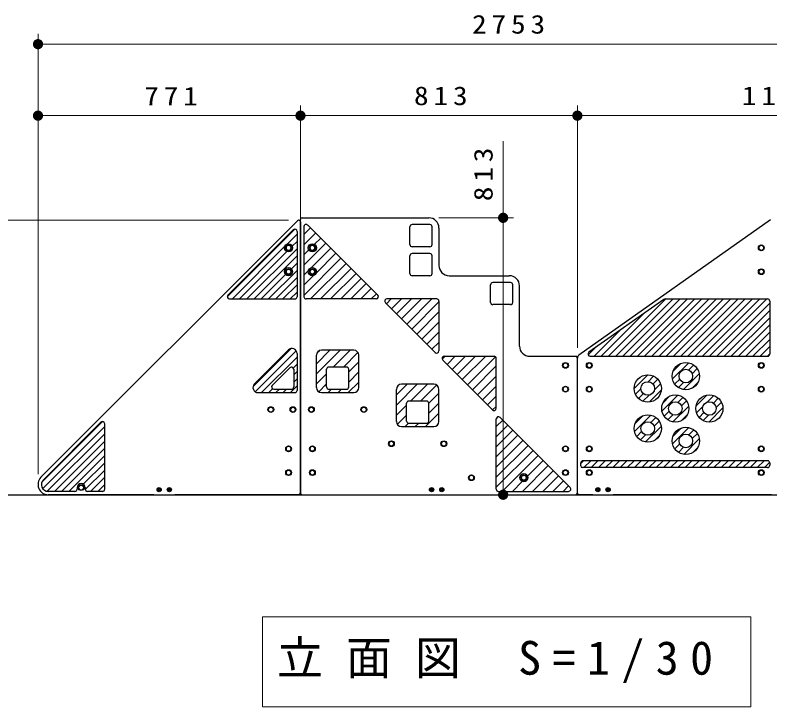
# Model space of a CAD drawing. Units: millimetres on the paper, scale 1:30. Extents: x -385 to 0, y -12 to 267.
# Drawn here: x -297.4 to -223.6, y 65.7 to 133.5 of the extents above; entities that cross this region are included whole.
import ezdxf

# ---------------------------------------------------------------- set-up
doc = ezdxf.new("R2010")
doc.units = ezdxf.units.MM
doc.linetypes.add('USER1', pattern=[4.5, 2.5, -2])
doc.layers.add('1_30', color=2, linetype='Continuous', lineweight=25)
doc.styles.add('ＭＳ ゴシック', font='')
doc.styles.get('ＭＳ ゴシック').set_extended_font_data('MS Gothic')

# ---------------------------------------------------------------- blocks, each defined once
blk = doc.blocks.new('filled_dot')
at = {"color": 0, "linetype": 'Continuous', "lineweight": -2, "const_width": 1.25}
blk.add_lwpolyline([(-0.625, 0, 1), (0.625, 0, 1)], format="xyb", close=True, dxfattribs=at)

msp = doc.modelspace()

# ---------------------------------------------------------------- linework, layer by layer
at = {"layer": '1_30', "color": 7, "lineweight": 13}
for p, q in [((-295.194, 124.609), (-295.194, 131.609)), ((-295.194, 130.609), (-203.43, 130.609)), ((-295.194, 88.503), (-295.194, 124.609)), ((-269.503, 113.401), (-269.503, 124.609)), ((-269.503, 114.442), (-269.503, 124.609)), ((-242.397, 100.889), (-242.397, 124.609)), ((-295.194, 123.609), (-269.503, 123.609)), ((-269.503, 123.609), (-242.397, 123.609)), ((-242.397, 123.609), (-203.43, 123.609)), ((-249.665, 121.096), (-249.665, 86.503)), ((-270.669, 113.373), (-313.194, 113.373)), ((-255.95, 113.609), (-248.665, 113.609)), ((-256.203, 86.503), (-248.665, 86.503)), ((-273.212, 74.538), (-273.212, 65.738)), ((-225.412, 74.538), (-273.212, 74.538)), ((-225.412, 65.738), (-225.412, 74.538)), ((-273.212, 65.738), (-225.412, 65.738))]:
    msp.add_line(p, q, dxfattribs=at)
at = {"layer": '1_30', "color": 4}
for p, q in [((-269.787, 113.324), (-294.901, 88.21)), ((-269.503, 113.206), (-269.503, 86.669)), ((-223.493, 113.423), (-242.256, 100.155)), ((-270.206, 112.434), (-276.6, 106.039)), ((-269.836, 112.281), (-269.836, 105.886)), ((-276.447, 105.669), (-270.053, 105.669)), ((-233.812, 105.669), (-223.78, 105.669)), ((-233.937, 105.63), (-241.263, 100.449)), ((-223.564, 105.453), (-223.564, 100.272)), ((-274.006, 97.356), (-270.69, 100.673)), ((-269.836, 100.319), (-269.836, 96.719)), ((-242.397, 86.669), (-242.397, 99.883)), ((-241.138, 100.056), (-223.78, 100.056)), ((-272.271, 97.206), (-270.539, 98.938)), ((-270.169, 98.784), (-270.169, 97.053)), ((-272.118, 96.836), (-270.386, 96.836)), ((-273.653, 96.503), (-270.053, 96.503)), ((-289.039, 93.601), (-294.666, 87.974)), ((-288.669, 87.053), (-288.669, 93.447)), ((-242.064, 89.336), (-242.064, 89.619)), ((-223.78, 89.836), (-241.847, 89.836)), ((-223.564, 89.619), (-223.564, 89.386)), ((-223.78, 89.169), (-241.897, 89.169)), ((-291.368, 87.198), (-291.368, 87.053)), ((-290.568, 87.198), (-290.568, 87.053)), ((-291.585, 86.836), (-294.194, 86.836)), ((-283.869, 86.503), (-294.194, 86.503)), ((-288.886, 86.836), (-290.351, 86.836)), ((-269.669, 86.503), (-281.803, 86.503)), ((-240.897, 86.503), (-242.23, 86.503)), ((-223.397, 86.503), (-238.897, 86.503))]:
    msp.add_line(p, q, dxfattribs=at)
at = {"layer": '1_30', "color": 1}
for p, q in [((-269.503, 86.669), (-269.503, 113.442)), ((-269.336, 113.609), (-256.95, 113.609)), ((-269.169, 112.752), (-269.169, 105.886)), ((-268.799, 112.905), (-261.933, 106.039)), ((-258.783, 110.992), (-258.783, 112.725)), ((-256.833, 112.942), (-258.566, 112.942)), ((-256.616, 110.992), (-256.616, 112.725)), ((-255.95, 112.609), (-255.95, 108.942)), ((-256.833, 110.775), (-258.566, 110.775)), ((-256.833, 110.109), (-258.566, 110.109)), ((-258.783, 108.159), (-258.783, 109.892)), ((-256.616, 108.159), (-256.616, 109.892)), ((-256.833, 107.942), (-258.566, 107.942)), ((-254.95, 107.942), (-249.064, 107.942)), ((-248.947, 107.275), (-250.68, 107.275)), ((-250.897, 105.325), (-250.897, 107.059)), ((-248.73, 105.325), (-248.73, 107.059)), ((-248.064, 101.056), (-248.064, 106.942)), ((-262.087, 105.669), (-268.953, 105.669)), ((-256.166, 105.669), (-261.04, 105.669)), ((-261.194, 105.3), (-256.32, 100.426)), ((-255.95, 105.453), (-255.95, 100.579)), ((-248.947, 105.109), (-250.68, 105.109)), ((-264.294, 100.653), (-267.444, 100.653)), ((-267.944, 97.003), (-267.944, 100.153)), ((-263.794, 97.003), (-263.794, 100.153)), ((-255.427, 100.056), (-250.553, 100.056)), ((-250.336, 94.965), (-250.336, 99.839)), ((-247.064, 100.056), (-242.564, 100.056)), ((-242.397, 86.669), (-242.397, 99.889)), ((-242.397, 86.669), (-242.397, 99.889)), ((-265.003, 99.003), (-266.736, 99.003)), ((-255.58, 99.686), (-250.706, 94.812)), ((-266.953, 97.053), (-266.953, 98.786)), ((-264.786, 97.053), (-264.786, 98.786)), ((-266.736, 96.836), (-265.003, 96.836)), ((-260.111, 93.669), (-260.111, 96.819)), ((-256.461, 97.319), (-259.611, 97.319)), ((-255.961, 93.669), (-255.961, 96.819)), ((-267.444, 96.503), (-264.294, 96.503)), ((-259.119, 93.719), (-259.119, 95.453)), ((-257.169, 95.669), (-258.903, 95.669)), ((-256.953, 93.719), (-256.953, 95.453)), ((-250.336, 87.053), (-250.336, 93.919)), ((-249.966, 94.072), (-243.1, 87.206)), ((-259.611, 93.169), (-256.461, 93.169)), ((-258.903, 93.503), (-257.169, 93.503)), ((-269.336, 86.503), (-257.203, 86.503)), ((-250.119, 86.836), (-243.253, 86.836))]:
    msp.add_line(p, q, dxfattribs=at)
at = {"layer": '1_30', "lineweight": 13}
for p, q in [((-276.664, 105.881), (-270.047, 112.497)), ((-269.169, 111.961), (-268.512, 112.618)), ((-270.785, 111.052), (-269.836, 112.002)), ((-269.169, 110.971), (-268.017, 112.123)), ((-268.135, 111.015), (-267.522, 111.628)), ((-270.302, 110.828), (-269.836, 111.295)), ((-269.169, 108.991), (-267.027, 111.133)), ((-276.168, 105.669), (-271.052, 110.786)), ((-275.461, 105.669), (-270.828, 110.302)), ((-274.754, 105.669), (-269.836, 110.587)), ((-269.169, 109.981), (-268.682, 110.469)), ((-268.452, 108.719), (-266.532, 110.638)), ((-267.95, 108.231), (-266.037, 110.143)), ((-274.047, 105.669), (-269.836, 109.88)), ((-269.169, 106.022), (-265.542, 109.648)), ((-270.388, 108.621), (-269.836, 109.173)), ((-268.531, 105.669), (-265.047, 109.153)), ((-267.541, 105.669), (-264.553, 108.658)), ((-273.34, 105.669), (-270.954, 108.055)), ((-272.633, 105.669), (-269.836, 108.466)), ((-269.169, 108.001), (-268.719, 108.452)), ((-269.169, 107.012), (-268.23, 107.95)), ((-266.552, 105.669), (-264.058, 108.163)), ((-271.926, 105.669), (-269.836, 107.759)), ((-265.562, 105.669), (-263.563, 107.669)), ((-264.572, 105.669), (-263.068, 107.174)), ((-271.218, 105.669), (-269.836, 107.052)), ((-263.582, 105.669), (-262.573, 106.679)), ((-270.511, 105.669), (-269.836, 106.345)), ((-262.592, 105.669), (-262.078, 106.184)), ((-261.088, 105.194), (-260.612, 105.669)), ((-260.593, 104.699), (-259.622, 105.669)), ((-260.098, 104.204), (-258.632, 105.669)), ((-259.603, 103.709), (-257.642, 105.669)), ((-259.108, 103.214), (-256.652, 105.669)), ((-239.356, 100.056), (-233.742, 105.669)), ((-238.648, 100.056), (-233.035, 105.669)), ((-237.941, 100.056), (-232.328, 105.669)), ((-237.234, 100.056), (-231.62, 105.669)), ((-236.527, 100.056), (-230.913, 105.669)), ((-235.82, 100.056), (-230.206, 105.669)), ((-235.113, 100.056), (-229.499, 105.669)), ((-234.406, 100.056), (-228.792, 105.669)), ((-233.699, 100.056), (-228.085, 105.669)), ((-232.992, 100.056), (-227.378, 105.669)), ((-232.284, 100.056), (-226.671, 105.669)), ((-231.577, 100.056), (-225.964, 105.669)), ((-230.87, 100.056), (-225.256, 105.669)), ((-230.163, 100.056), (-224.549, 105.669)), ((-229.456, 100.056), (-223.842, 105.669)), ((-258.613, 102.719), (-255.95, 105.382)), ((-228.749, 100.056), (-223.564, 105.241)), ((-258.118, 102.224), (-255.95, 104.392)), ((-240.063, 100.056), (-235.821, 104.297)), ((-228.042, 100.056), (-223.564, 104.534)), ((-227.335, 100.056), (-223.564, 103.827)), ((-257.623, 101.729), (-255.95, 103.402)), ((-226.628, 100.056), (-223.564, 103.12)), ((-257.128, 101.234), (-255.95, 102.412)), ((-240.77, 100.056), (-238.235, 102.59)), ((-225.921, 100.056), (-223.564, 102.413)), ((-256.633, 100.739), (-255.95, 101.422)), ((-225.213, 100.056), (-223.564, 101.706)), ((-274.146, 97.085), (-270.419, 100.813)), ((-273.934, 96.59), (-269.923, 100.601)), ((-267.944, 98.337), (-265.629, 100.653)), ((-267.944, 99.327), (-266.619, 100.653)), ((-267.898, 100.364), (-267.655, 100.606)), ((-266.289, 99.003), (-264.639, 100.653)), ((-241.339, 100.193), (-240.65, 100.883)), ((-224.506, 100.056), (-223.564, 100.998)), ((-273.314, 96.503), (-269.836, 99.981)), ((-265.299, 99.003), (-263.876, 100.426)), ((-255.629, 99.763), (-255.336, 100.056)), ((-255.148, 99.254), (-254.346, 100.056)), ((-254.653, 98.759), (-253.356, 100.056)), ((-254.158, 98.264), (-252.366, 100.056)), ((-253.663, 97.769), (-251.376, 100.056)), ((-253.168, 97.274), (-250.427, 100.015)), ((-223.799, 100.056), (-223.564, 100.291)), ((-270.205, 98.904), (-269.836, 99.274)), ((-264.786, 98.526), (-263.794, 99.517)), ((-252.673, 96.779), (-250.336, 99.116)), ((-233.088, 97.838), (-231.506, 99.42)), ((-233.021, 98.612), (-232.279, 99.354)), ((-231.5, 98.719), (-231.014, 99.205)), ((-270.169, 98.233), (-269.836, 98.567)), ((-267.944, 97.347), (-266.953, 98.339)), ((-264.786, 97.536), (-263.794, 98.527)), ((-232.004, 96.801), (-230.468, 98.336)), ((-231.16, 98.352), (-230.667, 98.845)), ((-270.169, 97.526), (-269.836, 97.86)), ((-264.829, 96.503), (-263.794, 97.537)), ((-252.178, 96.284), (-250.336, 98.126)), ((-236.844, 96.911), (-235.516, 98.239)), ((-235.476, 97.571), (-234.938, 98.109)), ((-235.003, 97.337), (-234.531, 97.81)), ((-232.872, 97.347), (-232.387, 97.832)), ((-272.607, 96.503), (-272.237, 96.872)), ((-271.9, 96.503), (-271.566, 96.836)), ((-271.193, 96.503), (-270.859, 96.836)), ((-270.486, 96.503), (-269.836, 97.152)), ((-267.717, 96.584), (-266.953, 97.349)), ((-266.809, 96.503), (-266.475, 96.836)), ((-265.819, 96.503), (-265.485, 96.836)), ((-260.111, 95.281), (-258.072, 97.319)), ((-260.111, 96.271), (-259.062, 97.319)), ((-258.732, 95.669), (-257.083, 97.319)), ((-257.742, 95.669), (-256.179, 97.233)), ((-251.683, 95.789), (-250.336, 97.136)), ((-236.714, 96.333), (-236.176, 96.871)), ((-234.856, 96.777), (-234.261, 97.372)), ((-232.512, 97), (-232.019, 97.493)), ((-231.16, 96.938), (-230.605, 97.493)), ((-256.953, 95.469), (-255.961, 96.461)), ((-251.188, 95.294), (-250.336, 96.146)), ((-236.415, 95.926), (-235.943, 96.398)), ((-235.977, 95.656), (-235.382, 96.251)), ((-235.344, 95.582), (-234.187, 96.739)), ((-234.121, 94.684), (-232.551, 96.253)), ((-234.038, 95.474), (-233.341, 96.17)), ((-230.792, 95.184), (-229.718, 96.258)), ((-229.691, 95.579), (-229.058, 96.211)), ((-256.953, 94.479), (-255.961, 95.471)), ((-232.543, 95.555), (-232.055, 96.043)), ((-232.195, 95.195), (-231.704, 95.686)), ((-229.082, 95.48), (-228.608, 95.954)), ((-228.82, 95.035), (-228.296, 95.559)), ((-260.111, 94.291), (-259.119, 95.283)), ((-250.693, 94.8), (-250.336, 95.156)), ((-233.91, 94.187), (-233.423, 94.675)), ((-233.05, 93.634), (-231.501, 95.182)), ((-230.745, 94.524), (-230.113, 95.156)), ((-229.534, 93.614), (-228.148, 95)), ((-260.024, 93.388), (-259.119, 94.293)), ((-257.273, 93.169), (-255.961, 94.481)), ((-236.812, 92.699), (-235.223, 94.289)), ((-236.755, 93.463), (-235.987, 94.232)), ((-235.219, 93.586), (-234.734, 94.071)), ((-233.554, 93.837), (-233.063, 94.328)), ((-232.228, 93.748), (-231.615, 94.361)), ((-230.489, 94.074), (-230.015, 94.547)), ((-230.093, 93.762), (-229.57, 94.285)), ((-294.824, 87.72), (-288.881, 93.664)), ((-294.731, 87.107), (-288.669, 93.168)), ((-259.253, 93.169), (-258.919, 93.503)), ((-258.263, 93.169), (-257.929, 93.503)), ((-256.222, 93.23), (-256.022, 93.43)), ((-250.336, 93.177), (-249.703, 93.809)), ((-250.336, 92.187), (-249.208, 93.314)), ((-235.72, 91.67), (-234.194, 93.197)), ((-234.884, 93.214), (-234.389, 93.708)), ((-294.288, 86.843), (-288.669, 92.461)), ((-250.336, 91.197), (-248.713, 92.819)), ((-236.594, 92.21), (-236.11, 92.695)), ((-236.232, 91.866), (-235.738, 92.36)), ((-233.083, 91.479), (-231.486, 93.076)), ((-233.036, 92.233), (-232.241, 93.028)), ((-231.484, 92.371), (-231, 92.855)), ((-231.154, 91.994), (-230.658, 92.49)), ((-293.587, 86.836), (-288.669, 91.754)), ((-250.336, 90.207), (-248.218, 92.324)), ((-250.336, 89.217), (-247.723, 91.829)), ((-234.862, 91.822), (-234.345, 92.338)), ((-231.983, 90.457), (-230.465, 91.975)), ((-292.88, 86.836), (-288.669, 91.047)), ((-250.336, 88.227), (-247.228, 91.334)), ((-232.862, 90.992), (-232.379, 91.476)), ((-232.498, 90.65), (-232.002, 91.146)), ((-231.107, 90.627), (-230.635, 91.099)), ((-292.173, 86.836), (-288.669, 90.34)), ((-250.336, 87.237), (-246.733, 90.839)), ((-249.747, 86.836), (-246.238, 90.344)), ((-290.761, 87.541), (-288.669, 89.633)), ((-247.268, 88.325), (-245.743, 89.849)), ((-242.064, 89.57), (-241.797, 89.836)), ((-241.756, 89.169), (-241.09, 89.836)), ((-241.049, 89.169), (-240.383, 89.836)), ((-240.342, 89.169), (-239.676, 89.836)), ((-239.635, 89.169), (-238.968, 89.836)), ((-238.928, 89.169), (-238.261, 89.836)), ((-238.221, 89.169), (-237.554, 89.836)), ((-237.514, 89.169), (-236.847, 89.836)), ((-236.807, 89.169), (-236.14, 89.836)), ((-236.1, 89.169), (-235.433, 89.836)), ((-235.393, 89.169), (-234.726, 89.836)), ((-234.685, 89.169), (-234.019, 89.836)), ((-233.978, 89.169), (-233.312, 89.836)), ((-233.271, 89.169), (-232.605, 89.836)), ((-232.564, 89.169), (-231.897, 89.836)), ((-231.857, 89.169), (-231.19, 89.836)), ((-231.15, 89.169), (-230.483, 89.836)), ((-230.443, 89.169), (-229.776, 89.836)), ((-229.736, 89.169), (-229.069, 89.836)), ((-229.029, 89.169), (-228.362, 89.836)), ((-228.321, 89.169), (-227.655, 89.836)), ((-227.614, 89.169), (-226.948, 89.836)), ((-226.907, 89.169), (-226.241, 89.836)), ((-226.2, 89.169), (-225.533, 89.836)), ((-225.493, 89.169), (-224.826, 89.836)), ((-224.786, 89.169), (-224.119, 89.836)), ((-224.079, 89.169), (-223.571, 89.677)), ((-290.567, 87.028), (-288.669, 88.926)), ((-247.767, 86.836), (-245.248, 89.354)), ((-246.777, 86.836), (-244.754, 88.859)), ((-290.052, 86.836), (-288.669, 88.219)), ((-245.787, 86.836), (-244.259, 88.364)), ((-289.345, 86.836), (-288.669, 87.512)), ((-248.757, 86.836), (-247.792, 87.801)), ((-244.797, 86.836), (-243.764, 87.87)), ((-243.807, 86.836), (-243.269, 87.375))]:
    msp.add_line(p, q, dxfattribs=at)
at = {"layer": '1_30', "color": 7}
for p, q in [((-300.243, 86.503), (-200, 86.503)), ((-240.897, 86.503), (-242.564, 86.503))]:
    msp.add_line(p, q, dxfattribs=at)
at = {"layer": '1_30', "color": 4, "linetype": 'USER1', "lineweight": 13}
msp.add_line((-281.803, 86.503), (-283.869, 86.503), dxfattribs=at)
at = {"layer": '1_30', "color": 4, "lineweight": 13}
for p, q in [((-283.413, 87.003), (-283.374, 87.069)), ((-283.374, 86.936), (-283.413, 87.003)), ((-283.374, 87.069), (-283.297, 87.069)), ((-283.297, 86.936), (-283.374, 86.936)), ((-283.297, 87.069), (-283.259, 87.003)), ((-283.259, 87.003), (-283.297, 86.936)), ((-282.374, 87.069), (-282.413, 87.003)), ((-282.413, 87.003), (-282.374, 86.936)), ((-282.297, 87.069), (-282.374, 87.069)), ((-282.374, 86.936), (-282.297, 86.936)), ((-282.259, 87.003), (-282.297, 87.069)), ((-282.297, 86.936), (-282.259, 87.003)), ((-256.746, 87.003), (-256.708, 87.069)), ((-256.708, 86.936), (-256.746, 87.003)), ((-256.708, 87.069), (-256.631, 87.069)), ((-256.631, 86.936), (-256.708, 86.936)), ((-256.631, 87.069), (-256.592, 87.003)), ((-256.592, 87.003), (-256.631, 86.936)), ((-255.708, 87.069), (-255.746, 87.003)), ((-255.746, 87.003), (-255.708, 86.936)), ((-255.631, 87.069), (-255.708, 87.069)), ((-255.708, 86.936), (-255.631, 86.936)), ((-255.592, 87.003), (-255.631, 87.069)), ((-255.631, 86.936), (-255.592, 87.003)), ((-240.474, 87.003), (-240.435, 87.069)), ((-240.435, 86.936), (-240.474, 87.003)), ((-240.435, 87.069), (-240.358, 87.069)), ((-240.358, 86.936), (-240.435, 86.936)), ((-240.358, 87.069), (-240.32, 87.003)), ((-240.32, 87.003), (-240.358, 86.936)), ((-239.474, 87.003), (-239.435, 87.069)), ((-239.435, 86.936), (-239.474, 87.003)), ((-239.435, 87.069), (-239.358, 87.069)), ((-239.358, 86.936), (-239.435, 86.936)), ((-239.358, 87.069), (-239.32, 87.003)), ((-239.32, 87.003), (-239.358, 86.936))]:
    msp.add_line(p, q, dxfattribs=at)
at = {"layer": '1_30', "color": 4}
for centre, radius in [((-270.669, 110.669), 0.4), ((-270.669, 108.336), 0.4), ((-231.783, 98.116), 1.333), ((-231.783, 98.116), 0.667), ((-235.51, 96.905), 1.333), ((-235.51, 96.905), 0.667), ((-232.814, 94.946), 1.333), ((-229.48, 94.946), 1.333), ((-232.814, 94.946), 0.667), ((-229.48, 94.946), 0.667), ((-235.51, 92.987), 1.333), ((-235.51, 92.987), 0.667), ((-231.783, 91.776), 1.333), ((-231.783, 91.776), 0.667), ((-240.397, 87.003), 0.158), ((-239.397, 87.003), 0.158)]:
    msp.add_circle(centre, radius, dxfattribs=at)
at = {"layer": '1_30', "color": 232}
for centre in [(-270.669, 110.669), (-268.336, 110.669), (-224.397, 110.669), (-270.669, 108.336), (-268.336, 108.336), (-224.397, 108.336), (-243.564, 99.169), (-241.23, 99.169), (-224.397, 99.169), (-243.564, 96.836), (-241.23, 96.836), (-224.397, 96.836), (-272.403, 94.836), (-270.236, 94.836), (-268.436, 94.836), (-263.303, 94.836), (-260.603, 91.503), (-255.469, 91.503), (-270.669, 91.003), (-268.336, 91.003), (-243.564, 91.003), (-241.23, 91.003), (-224.397, 91.003), (-270.669, 88.669), (-268.336, 88.669), (-243.564, 88.669), (-241.23, 88.669), (-224.397, 88.669), (-252.769, 88.169), (-247.636, 88.169), (-290.968, 87.198)]:
    msp.add_circle(centre, 0.283, dxfattribs=at)
at = {"layer": '1_30', "color": 232, "lineweight": 13}
for centre in [(-270.669, 110.669), (-268.336, 110.669), (-224.397, 110.669), (-270.669, 108.336), (-268.336, 108.336), (-224.397, 108.336), (-243.564, 99.169), (-241.23, 99.169), (-224.397, 99.169), (-243.564, 96.836), (-241.23, 96.836), (-224.397, 96.836), (-272.403, 94.836), (-270.236, 94.836), (-268.436, 94.836), (-263.303, 94.836), (-260.603, 91.503), (-255.469, 91.503), (-270.669, 91.003), (-268.336, 91.003), (-243.564, 91.003), (-241.23, 91.003), (-224.397, 91.003), (-270.669, 88.669), (-268.336, 88.669), (-243.564, 88.669), (-241.23, 88.669), (-224.397, 88.669), (-252.769, 88.169), (-247.636, 88.169), (-290.968, 87.198)]:
    msp.add_circle(centre, 0.217, dxfattribs=at)
at = {"layer": '1_30', "color": 1}
for centre in [(-268.336, 110.669), (-268.336, 108.336), (-247.636, 88.169)]:
    msp.add_circle(centre, 0.4, dxfattribs=at)
at = {"layer": '1_30', "color": 7}
for centre in [(-283.336, 87.003), (-282.336, 87.003), (-256.669, 87.003), (-255.669, 87.003), (-240.397, 87.003), (-239.397, 87.003)]:
    msp.add_circle(centre, 0.208, dxfattribs=at)
at = {"layer": '1_30', "color": 3}
for centre in [(-283.336, 87.003), (-282.336, 87.003), (-256.669, 87.003), (-255.669, 87.003), (-240.397, 87.003), (-239.397, 87.003)]:
    msp.add_circle(centre, 0.175, dxfattribs=at)
at = {"layer": '1_30', "color": 4, "lineweight": 13}
for centre, radius in [((-283.336, 87.003), 0.136), ((-283.336, 87.003), 0.077), ((-282.336, 87.003), 0.136), ((-282.336, 87.003), 0.077), ((-256.669, 87.003), 0.136), ((-256.669, 87.003), 0.077), ((-255.669, 87.003), 0.136), ((-255.669, 87.003), 0.077), ((-240.397, 87.003), 0.136), ((-240.397, 87.003), 0.077), ((-239.397, 87.003), 0.136), ((-239.397, 87.003), 0.077)]:
    msp.add_circle(centre, radius, dxfattribs=at)
at = {"layer": '1_30', "color": 4}
for centre, radius, start, end in [((-269.669, 113.206), 0.167, 0, 135), ((-270.053, 112.281), 0.217, 0, 135), ((-276.447, 105.886), 0.217, 135, 270), ((-270.053, 105.886), 0.217, 270, 0), ((-233.812, 105.453), 0.217, 90, 125.26439), ((-223.78, 105.453), 0.217, 0, 90), ((-270.336, 100.319), 0.5, 0, 135), ((-242.064, 99.883), 0.333, 125.26439, 180), ((-241.138, 100.272), 0.217, 125.26439, 270), ((-223.78, 100.272), 0.217, 270, 0), ((-270.386, 98.784), 0.217, 0, 135), ((-273.653, 97.003), 0.5, 135, 270), ((-272.118, 97.053), 0.217, 135, 270), ((-270.386, 97.053), 0.217, 270, 0), ((-270.053, 96.719), 0.217, 270, 0), ((-288.886, 93.447), 0.217, 0, 135), ((-241.847, 89.619), 0.217, 90, 180), ((-223.78, 89.619), 0.217, 0, 90), ((-241.897, 89.336), 0.167, 180, 270), ((-223.78, 89.386), 0.217, 270, 0), ((-294.194, 87.503), 1, 135, 270), ((-294.194, 87.503), 0.667, 135, 270), ((-290.968, 87.198), 0.4, 0, 180), ((-291.585, 87.053), 0.217, 270, 0), ((-290.351, 87.053), 0.217, 180, 270), ((-288.886, 87.053), 0.217, 270, 0), ((-269.669, 86.669), 0.167, 270, 0), ((-242.23, 86.669), 0.167, 180, 270)]:
    msp.add_arc(centre, radius, start, end, dxfattribs=at)
at = {"layer": '1_30', "color": 1}
for centre, radius, start, end in [((-269.336, 113.442), 0.167, 90, 180), ((-256.95, 112.609), 1, 0, 90), ((-268.953, 112.752), 0.217, 45, 180), ((-258.566, 112.725), 0.217, 90, 180), ((-256.833, 112.725), 0.217, 0, 90), ((-258.566, 110.992), 0.217, 180, 270), ((-256.833, 110.992), 0.217, 270, 0), ((-258.566, 109.892), 0.217, 90, 180), ((-256.833, 109.892), 0.217, 0, 90), ((-254.95, 108.942), 1, 180, 270), ((-258.566, 108.159), 0.217, 180, 270), ((-256.833, 108.159), 0.217, 270, 0), ((-249.064, 106.942), 1, 0, 90), ((-250.68, 107.059), 0.217, 90, 180), ((-248.947, 107.059), 0.217, 0, 90), ((-268.953, 105.886), 0.217, 180, 270), ((-262.087, 105.886), 0.217, 270, 45), ((-261.04, 105.453), 0.217, 90, 225), ((-256.166, 105.453), 0.217, 0, 90), ((-250.68, 105.325), 0.217, 180, 270), ((-248.947, 105.325), 0.217, 270, 0), ((-267.444, 100.153), 0.5, 90, 180), ((-264.294, 100.153), 0.5, 0, 90), ((-256.166, 100.579), 0.217, 225, 0), ((-247.064, 101.056), 1, 180, 270), ((-255.427, 99.839), 0.217, 90, 225), ((-250.553, 99.839), 0.217, 0, 90), ((-242.564, 99.889), 0.167, 0, 90), ((-266.736, 98.786), 0.217, 90, 180), ((-265.003, 98.786), 0.217, 0, 90), ((-267.444, 97.003), 0.5, 180, 270), ((-266.736, 97.053), 0.217, 180, 270), ((-265.003, 97.053), 0.217, 270, 0), ((-264.294, 97.003), 0.5, 270, 0), ((-259.611, 96.819), 0.5, 90, 180), ((-256.461, 96.819), 0.5, 0, 90), ((-258.903, 95.453), 0.217, 90, 180), ((-257.169, 95.453), 0.217, 0, 90), ((-250.553, 94.965), 0.217, 225, 0), ((-250.119, 93.919), 0.217, 45, 180), ((-259.611, 93.669), 0.5, 180, 270), ((-258.903, 93.719), 0.217, 180, 270), ((-257.169, 93.719), 0.217, 270, 0), ((-256.461, 93.669), 0.5, 270, 0), ((-243.253, 87.053), 0.217, 270, 45), ((-269.336, 86.669), 0.167, 180, 270), ((-250.119, 87.053), 0.217, 180, 270), ((-242.564, 86.669), 0.167, 270, 0)]:
    msp.add_arc(centre, radius, start, end, dxfattribs=at)
at = {"layer": '1_30', "color": 4, "linetype": 'USER1', "lineweight": 13}
msp.add_arc((-292.256, 87.187), 0.767, 296.85247, 297, dxfattribs=at)
at = {"layer": '1_30', "linetype": 'USER1', "lineweight": 13}
msp.add_arc((-292.256, 87.187), 0.767, 296.85247, 297, dxfattribs=at)

# ---------------------------------------------------------------- block references
at = {"layer": '1_30', "color": 7, "lineweight": 13, "xscale": 0.4, "yscale": 0.4}
for p in [(-295.194, 130.609), (-295.194, 123.609), (-269.503, 123.609), (-242.397, 123.609)]:
    msp.add_blockref('filled_dot', p, dxfattribs=at)
for p, rotation in [((-269.503, 123.609), 180), ((-242.397, 123.609), 180), ((-249.665, 113.609), 270), ((-249.665, 86.503), 90)]:
    msp.add_blockref('filled_dot', p, dxfattribs=dict(at, rotation=rotation))

# ---------------------------------------------------------------- texts
at = {"layer": '1_30', "color": 7, "style": 'ＭＳ ゴシック'}
for s, insert, char_height, attachment_point in [('\\T1.33;\\W1.15;2753', (-248.896, 131.609), 1.833, 8), ('\\T1.33;\\W1.15;771', (-281.932, 124.609), 1.833, 8), ('\\T1.33;\\W1.15;813', (-255.533, 124.609), 1.833, 8), ('\\T1.33;\\W1.15;1169', (-222.492, 124.609), 1.833, 8), ('\\T1.5;立面図\\~S=1/30', (-271.812, 70.138), 3.299, 4)]:
    msp.add_mtext(s, dxfattribs=dict(at, insert=insert, char_height=char_height, attachment_point=attachment_point))
at = {"layer": '1_30', "color": 7, "insert": (-250.665, 118.096), "char_height": 1.833, "attachment_point": 8, "rotation": 90, "style": 'ＭＳ ゴシック'}
msp.add_mtext('\\T1.33;\\W1.15;813', dxfattribs=at)

doc.saveas('drawing.dxf')
